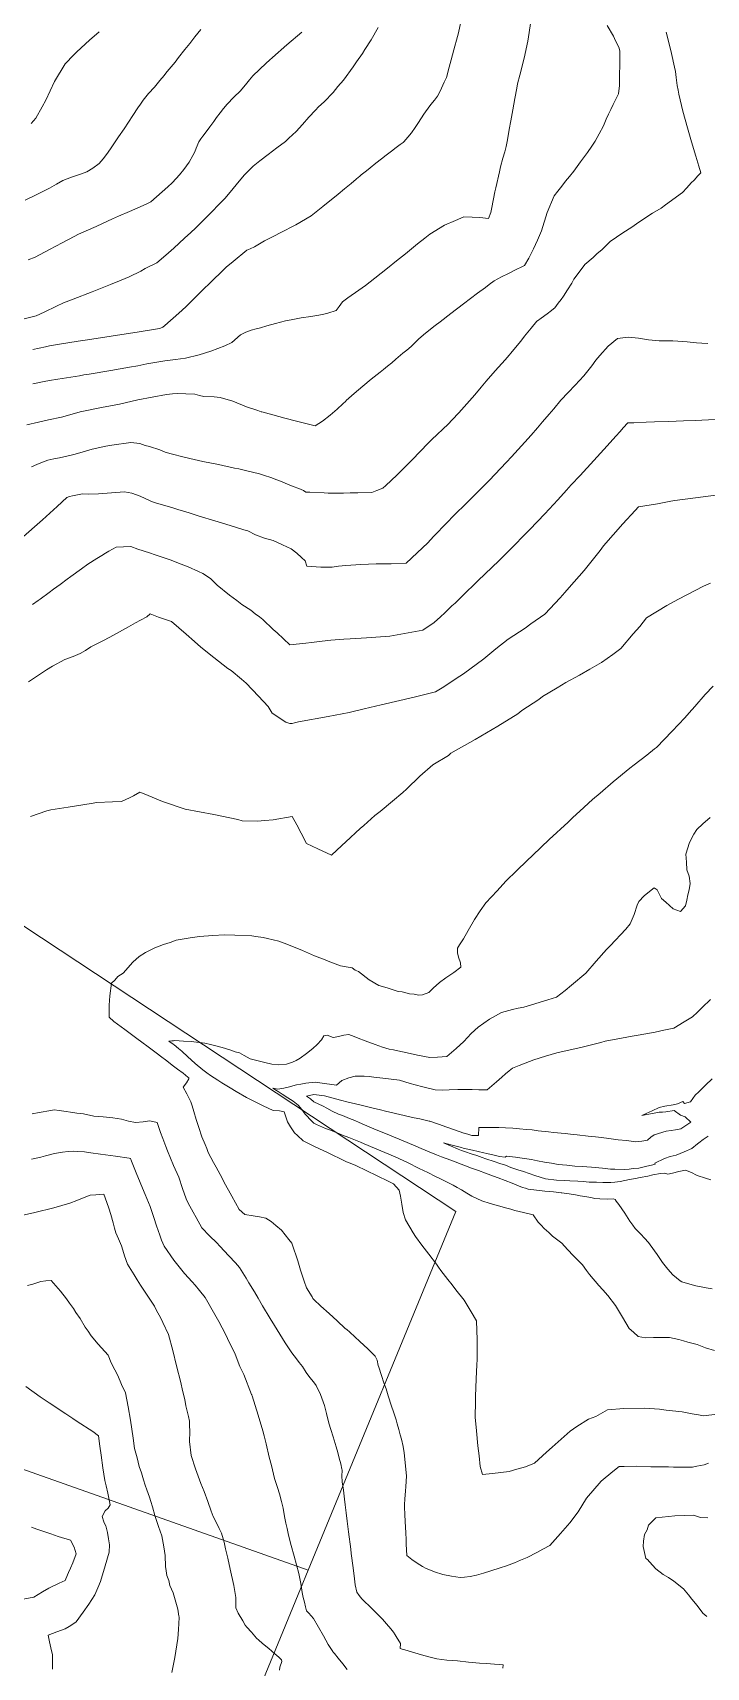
# Model space of a CAD drawing. Header units: inches. Extents: x 11351264 to 11356330, y 6702313 to 6706468.
# Drawn here: x 11354176 to 11354518, y 6703324 to 6704154 of the extents above; entities that cross this region are included whole.
import ezdxf

# ---------------------------------------------------------------- set-up
doc = ezdxf.new("R2010")
doc.units = ezdxf.units.IN
doc.header["$MEASUREMENT"] = 0
doc.layers.add('Shumate_Contours_clip1', color=7, linetype='Continuous', lineweight=0)
doc.layers.add('Shumate_Parcels_clip1', color=7, linetype='Continuous', lineweight=0)

msp = doc.modelspace()

# ---------------------------------------------------------------- linework, layer by layer
at = {"layer": 'Shumate_Contours_clip1'}
for points, elevation in [([(11354351.56, 6704156.4), (11354347.96, 6704150.21), (11354344.77, 6704145.33), (11354343.57, 6704143.19), (11354340.43, 6704138.97), (11354338.75, 6704136.47), (11354333.93, 6704129.75), (11354331.1, 6704126.44), (11354328.64, 6704123.51), (11354324.06, 6704118.75), (11354321.26, 6704116.18), (11354319.66, 6704114.48), (11354316.38, 6704110.87), (11354313.12, 6704107.25), (11354309.79, 6704103.7), (11354306.21, 6704100.27), (11354304.41, 6704098.6), (11354300.1, 6704095.31), (11354297.9, 6704093.7), (11354295.65, 6704092.03), (11354291.36, 6704088.75), (11354288.06, 6704086.12), (11354287.81, 6704085.87), (11354287.66, 6704085.73), (11354283.72, 6704081.71), (11354280.16, 6704077.43), (11354277.21, 6704073.8), (11354273.59, 6704069.66), (11354273.16, 6704069.19), (11354272.79, 6704068.79), (11354264.9, 6704060.69), (11354258.71, 6704054.65), (11354256.35, 6704052.36), (11354253.1, 6704049.42), (11354247.76, 6704044.35), (11354243.63, 6704040.86), (11354239.11, 6704036.99), (11354233.16, 6704034.13), (11354230.96, 6704032.83), (11354225.02, 6704029.85), (11354221.03, 6704028.25), (11354215.63, 6704026.01), (11354206.33, 6704022.34), (11354196.69, 6704018.56), (11354191.69, 6704016.69), (11354188.16, 6704015.02), (11354181.87, 6704012.02), (11354177.89, 6704010.12), (11354170.49, 6704008.23)], 1404), ([(11354261.44, 6704155.41), (11354258.5, 6704151.65), (11354255.84, 6704148.28), (11354253.43, 6704145.22), (11354250.22, 6704141.15), (11354248.36, 6704138.87), (11354244.43, 6704134.03), (11354243.76, 6704133.23), (11354242.85, 6704132.06), (11354240.69, 6704129.46), (11354237.87, 6704126.21), (11354234.95, 6704122.97), (11354232.24, 6704119.54), (11354230.82, 6704117.57), (11354229.53, 6704115.62), (11354226.88, 6704111.73), (11354222.48, 6704105.07), (11354219.69, 6704100.92), (11354218.04, 6704098.47), (11354215.62, 6704094.9), (11354213.55, 6704091.95), (11354211.95, 6704089.75), (11354209.91, 6704087.47), (11354206.62, 6704084.97), (11354203.61, 6704083.1), (11354200.41, 6704082.01), (11354195.85, 6704080.42), (11354191.4, 6704078.71), (11354188.15, 6704076.91), (11354184.6, 6704074.87), (11354180.17, 6704072.63), (11354177.55, 6704071.34), (11354172.22, 6704068.74)], 1408), ([(11354467.72, 6704157.38), (11354470.94, 6704152), (11354471.97, 6704149.73), (11354473.76, 6704146.37), (11354474.23, 6704144.52), (11354474.14, 6704137.58), (11354474.09, 6704132.3), (11354474.06, 6704127.02), (11354473.52, 6704122.83), (11354472.62, 6704121.05), (11354470.75, 6704117.26), (11354469.56, 6704114.82), (11354468.39, 6704112.37), (11354467.33, 6704109.9), (11354465.83, 6704106.56), (11354463.7, 6704102.52), (11354461.6, 6704098.76), (11354460.05, 6704096.11), (11354457.79, 6704093.06), (11354454.27, 6704088.22), (11354452.56, 6704085.83), (11354450.9, 6704083.53), (11354448.72, 6704080.8), (11354446.67, 6704078.35), (11354444.75, 6704075.95), (11354442.77, 6704073.4), (11354440.83, 6704071.03), (11354437.26, 6704062.6), (11354434.36, 6704053.16), (11354432.37, 6704048.56), (11354430.35, 6704044.07), (11354428.01, 6704039.39), (11354425.81, 6704035.65), (11354424.06, 6704034.82), (11354421.88, 6704033.7), (11354417.72, 6704031.65), (11354414.15, 6704029.9), (11354412.3, 6704028.93), (11354410.37, 6704027.89), (11354407.85, 6704025.92), (11354405.99, 6704024.47), (11354401.99, 6704021.56), (11354398.33, 6704018.84), (11354394.9, 6704016.24), (11354388.36, 6704011.29), (11354382.9, 6704007.08), (11354380.47, 6704005.16), (11354375.48, 6704001.25), (11354372.19, 6703998.49), (11354368.18, 6703994.52), (11354366.13, 6703992.73), (11354364.03, 6703991.11), (11354360.49, 6703988.18), (11354358.43, 6703986.32), (11354356.32, 6703984.55), (11354354.17, 6703982.83), (11354352.45, 6703981.47), (11354348.02, 6703977.92), (11354343.66, 6703974.32), (11354339.39, 6703970.66), (11354335.34, 6703967.04), (11354335.13, 6703966.83), (11354333.59, 6703965.49), (11354330.73, 6703962.79), (11354327.11, 6703959.6), (11354323.27, 6703956.59), (11354319.56, 6703954.33), (11354316.08, 6703955.1), (11354310.12, 6703956.58), (11354304.09, 6703958.21), (11354301.08, 6703959.02), (11354298.05, 6703959.86), (11354292.44, 6703961.3), (11354292.28, 6703961.33), (11354292.17, 6703961.37), (11354292.07, 6703961.4), (11354290.38, 6703961.99), (11354284.64, 6703963.9), (11354277.71, 6703966.75), (11354271.31, 6703968.59), (11354268.17, 6703968.9), (11354263.08, 6703969.18), (11354260.8, 6703969.61), (11354258.4, 6703970.31), (11354253.83, 6703970.48), (11354249.4, 6703970.6), (11354247.04, 6703970.44), (11354243.97, 6703970.2), (11354229.44, 6703967.4), (11354220.26, 6703965.33), (11354211.01, 6703963.55), (11354200.17, 6703961.4), (11354197.29, 6703960.51), (11354190.76, 6703958.66), (11354184.1, 6703957.24), (11354178.98, 6703956.1), (11354173.07, 6703954.79)], 1398), ([(11354312.8, 6704154.06), (11354305.11, 6704147.54), (11354297.9, 6704141.2), (11354296.32, 6704139.87), (11354294.64, 6704138.28), (11354287.81, 6704131.83), (11354286.22, 6704129.81), (11354284.78, 6704128.17), (11354281.69, 6704124.31), (11354278.2, 6704121.1), (11354274.77, 6704117.51), (11354273, 6704115.3), (11354271.33, 6704113.19), (11354269.51, 6704110.76), (11354268.01, 6704108.71), (11354266.02, 6704105.97), (11354264.71, 6704104.2), (11354262.52, 6704101.19), (11354261.54, 6704099.96), (11354260.42, 6704098.33), (11354259.15, 6704095.14), (11354258.43, 6704093.25), (11354257.46, 6704091.45), (11354255.54, 6704088.09), (11354252.8, 6704084.38), (11354250.62, 6704081.69), (11354248.96, 6704079.83), (11354246.86, 6704077.65), (11354244.75, 6704075.6), (11354241.88, 6704073.04), (11354236.13, 6704067.96), (11354233.64, 6704066.83), (11354227.93, 6704064.28), (11354225.18, 6704063.03), (11354219.73, 6704060.68), (11354216.68, 6704059.29), (11354211.54, 6704056.9), (11354208.28, 6704055.41), (11354199.35, 6704051.47), (11354197.25, 6704050.37), (11354191.14, 6704047.2), (11354184.59, 6704043.71), (11354177.32, 6704039.93), (11354173.85, 6704038.43)], 1406), ([(11354209.79, 6704154.24), (11354204.88, 6704149.91), (11354198.57, 6704144.12), (11354197.07, 6704142.58), (11354192.59, 6704137.95), (11354187.2, 6704128.96), (11354182.79, 6704119.48), (11354180.88, 6704116.09), (11354177.67, 6704110.35), (11354175.32, 6704107.74)], 1410), ([(11354497.64, 6704153.98), (11354499.95, 6704145.38), (11354500.47, 6704143.29), (11354502, 6704136.35), (11354502.51, 6704134.15), (11354502.82, 6704131.03), (11354503.32, 6704126.94), (11354503.77, 6704124.62), (11354504.18, 6704122.53), (11354505.49, 6704116.8), (11354506.03, 6704114.64), (11354507.02, 6704110.96), (11354508.85, 6704104.33), (11354510.59, 6704098.31), (11354512.72, 6704091.1), (11354514.28, 6704086.1), (11354514.63, 6704084.9), (11354514.91, 6704083.89), (11354515.37, 6704082.59), (11354513.77, 6704081.14), (11354511.87, 6704078.99), (11354510.47, 6704077.51), (11354508.25, 6704075.05), (11354505.99, 6704072.65), (11354497.38, 6704066.46), (11354495.1, 6704064.8), (11354490.77, 6704062.12), (11354483.8, 6704057.58), (11354480.37, 6704055.09), (11354475.67, 6704052.22), (11354469.29, 6704047.89), (11354465.2, 6704043.72), (11354462.5, 6704041.47), (11354460.64, 6704039.68), (11354456.38, 6704036.21), (11354452.5, 6704030.86), (11354450.81, 6704028.73), (11354449.82, 6704026.74), (11354447.58, 6704023.29), (11354445.57, 6704020.15), (11354444.47, 6704018.4), (11354442.94, 6704016.47), (11354441.15, 6704014.22), (11354440.51, 6704013.67), (11354439.45, 6704012.76), (11354437.35, 6704011.11), (11354434.24, 6704008.88), (11354432.36, 6704007.52), (11354432.09, 6704007.31), (11354429.15, 6704003.75), (11354427.47, 6704001.73), (11354425.79, 6703999.7), (11354423.87, 6703997.31), (11354422.09, 6703995.09), (11354418.8, 6703991.19), (11354417.94, 6703990.18), (11354415.91, 6703987.81), (11354410.93, 6703982.23), (11354406.36, 6703976.9), (11354403.75, 6703973.83), (11354400.63, 6703970.04), (11354396.59, 6703965.41), (11354392.38, 6703960.81), (11354389.04, 6703957.26), (11354386.96, 6703955.17), (11354378.7, 6703947.29), (11354376.91, 6703945.55), (11354368.7, 6703937.09), (11354366.52, 6703934.77), (11354361.03, 6703929.31), (11354355.4, 6703924), (11354353.84, 6703922.56), (11354350.8, 6703921.47), (11354348.25, 6703920.51), (11354341.15, 6703920.26), (11354337.28, 6703920.2), (11354333.95, 6703920.1), (11354328.43, 6703920.16), (11354326.1, 6703920.16), (11354324.05, 6703920.24), (11354316.82, 6703920.56), (11354314.81, 6703920.68), (11354313.54, 6703921.4), (11354311.18, 6703922.39), (11354308.43, 6703923.52), (11354305.5, 6703924.63), (11354302.69, 6703925.79), (11354300.05, 6703926.81), (11354296.95, 6703928.02), (11354293.83, 6703929.05), (11354291.2, 6703929.96), (11354284.83, 6703931.48), (11354280.82, 6703932.43), (11354278.54, 6703932.86), (11354270.43, 6703934.58), (11354262.49, 6703936.16), (11354258.12, 6703937.16), (11354253, 6703938.34), (11354246.49, 6703940.03), (11354243.38, 6703940.92), (11354240.71, 6703942.06), (11354235.41, 6703943.73), (11354233.2, 6703944.31), (11354230.49, 6703945.28), (11354225.95, 6703945.79), (11354216.33, 6703944.42), (11354213.19, 6703943.92), (11354206.33, 6703942.42), (11354200.06, 6703940.56), (11354197, 6703939.71), (11354193.51, 6703938.81), (11354189.73, 6703938.03), (11354186.84, 6703937.48), (11354183.77, 6703936.81), (11354181.04, 6703935.87), (11354178.17, 6703934.63), (11354175.52, 6703933.52)], 1396), ([(11354429.02, 6704159.39), (11354427.56, 6704149.44), (11354425.55, 6704140.84), (11354423.44, 6704132.22), (11354422.25, 6704127.83), (11354421.83, 6704125.71), (11354420.82, 6704120.32), (11354419.79, 6704114.55), (11354418.79, 6704109.11), (11354418.09, 6704104.69), (11354417.13, 6704099.4), (11354416.53, 6704096.08), (11354415.73, 6704093.29), (11354414.83, 6704090.09), (11354413.68, 6704085.62), (11354413.03, 6704083.14), (11354411.17, 6704075.01), (11354410.79, 6704072.97), (11354409.19, 6704065.04), (11354408.71, 6704062.54), (11354407.55, 6704059.52), (11354403.2, 6704059.92), (11354399.25, 6704060.15), (11354394.99, 6704060.25), (11354390.69, 6704058.46), (11354385.16, 6704056.13), (11354377.7, 6704051.48), (11354375.14, 6704049.53), (11354371.44, 6704046.62), (11354365.32, 6704041.63), (11354360.76, 6704037.95), (11354356.2, 6704034.3), (11354349.73, 6704029.16), (11354345.03, 6704025.45), (11354341.67, 6704023.13), (11354336.1, 6704019.3), (11354333.38, 6704017.26), (11354331.77, 6704014.82), (11354330.1, 6704012.8), (11354326.01, 6704011.49), (11354323.9, 6704010.9), (11354321.46, 6704010.5), (11354317.38, 6704009.77), (11354312.36, 6704009.06), (11354307.34, 6704008.13), (11354304.48, 6704007.53), (11354299.42, 6704006.18), (11354294.99, 6704004.99), (11354291.75, 6704004.04), (11354289.63, 6704003.56), (11354286.98, 6704002.8), (11354284.31, 6704001.83), (11354281.6, 6704000.4), (11354277.13, 6703996.64), (11354273.69, 6703994.91), (11354266.48, 6703992.22), (11354260.6, 6703990.34), (11354253.62, 6703988.63), (11354248.55, 6703987.97), (11354243.13, 6703987.32), (11354234.14, 6703985.66), (11354229.48, 6703984.77), (11354225.19, 6703984.02), (11354215.82, 6703982.39), (11354204.79, 6703980.55), (11354202.15, 6703980.08), (11354199.89, 6703979.71), (11354188.89, 6703977.98), (11354184.58, 6703977.2), (11354181.92, 6703976.7), (11354176.1, 6703975.66)], 1400), ([(11354393.42, 6704159.22), (11354392.26, 6704153.71), (11354391.73, 6704151.77), (11354389.93, 6704145.08), (11354388.58, 6704139.94), (11354387.59, 6704136.25), (11354386.23, 6704131.1), (11354385.09, 6704128.62), (11354383.05, 6704124.14), (11354381.59, 6704121.64), (11354380.07, 6704119.54), (11354378.22, 6704117.37), (11354375.53, 6704113.64), (11354374.75, 6704112.5), (11354371.92, 6704108.15), (11354370.3, 6704105.73), (11354368.41, 6704102.97), (11354366.6, 6704100.68), (11354364.58, 6704098.41), (11354364.18, 6704098.12), (11354362.67, 6704097.04), (11354360.7, 6704095.53), (11354358.31, 6704093.63), (11354355.65, 6704091.59), (11354353.19, 6704089.71), (11354350.27, 6704087.51), (11354347.37, 6704085.21), (11354345.53, 6704083.72), (11354342.94, 6704081.58), (11354341.98, 6704080.82), (11354341.59, 6704080.51), (11354340.28, 6704079.38), (11354337.75, 6704077.22), (11354334.45, 6704074.49), (11354331.17, 6704071.75), (11354329.41, 6704070.38), (11354327.78, 6704069.07), (11354323.46, 6704065.58), (11354319.18, 6704062.22), (11354317.56, 6704060.89), (11354309.69, 6704056.31), (11354301.69, 6704052.27), (11354298.87, 6704050.77), (11354293.74, 6704048.07), (11354288.66, 6704045.11), (11354286.56, 6704044.14), (11354284.84, 6704043.34), (11354277.88, 6704037.68), (11354274.32, 6704034.8), (11354265.14, 6704025.85), (11354263.67, 6704024.42), (11354253.81, 6704014.66), (11354250.25, 6704011.48), (11354243.22, 6704005.24), (11354242.24, 6704004.41), (11354241.84, 6704004.17), (11354240.48, 6704003.64), (11354229.18, 6704001.84), (11354221.32, 6704000.63), (11354216, 6703999.79), (11354208.26, 6703998.61), (11354202.83, 6703997.79), (11354199.15, 6703997.22), (11354189.65, 6703995.76), (11354184.73, 6703994.8), (11354182.67, 6703994.39), (11354176.1, 6703993.08)], 1402), ([(11354518.82, 6703996.09), (11354515.84, 6703996.18), (11354513.09, 6703996.37), (11354508.33, 6703996.9), (11354503.57, 6703997.27), (11354501.04, 6703997.47), (11354494.11, 6703997.35), (11354488.83, 6703997.84), (11354483.68, 6703998.72), (11354478.42, 6703999.27), (11354472.97, 6703998.63), (11354468.25, 6703994.75), (11354463.96, 6703989.94), (11354462.04, 6703987.52), (11354459.94, 6703984.77), (11354455.84, 6703979.7), (11354451.48, 6703974.97), (11354447.89, 6703971.19), (11354444.28, 6703967.23), (11354440.63, 6703962.92), (11354438.32, 6703960.24), (11354434.96, 6703956.26), (11354432.36, 6703953.24), (11354429.22, 6703949.6), (11354425.97, 6703946.01), (11354420.94, 6703940.43), (11354419.15, 6703938.5), (11354416.71, 6703935.9), (11354407.86, 6703926.53), (11354400, 6703918.77), (11354396.62, 6703915.38), (11354389.81, 6703908.65), (11354386.5, 6703905.26), (11354379.63, 6703898.05), (11354376.67, 6703894.88), (11354371.35, 6703889.79), (11354365.79, 6703884.62), (11354358.15, 6703884.25), (11354356, 6703884.24), (11354350.44, 6703884.15), (11354346.59, 6703884.09), (11354342.76, 6703883.91), (11354340.14, 6703883.74), (11354335.14, 6703883.43), (11354331.38, 6703883.02), (11354328.14, 6703882.62), (11354322.47, 6703882.54), (11354315.36, 6703882.97), (11354314.4, 6703885.78), (11354312.55, 6703887.44), (11354310.24, 6703889.72), (11354307.38, 6703891.77), (11354302.89, 6703893.93), (11354298.16, 6703896.14), (11354293.83, 6703897.32), (11354289.31, 6703898.87), (11354285.31, 6703900.96), (11354283.32, 6703901.54), (11354276.37, 6703903.65), (11354268.51, 6703906.12), (11354260.67, 6703908.46), (11354255.62, 6703910.15), (11354249.81, 6703911.81), (11354246.73, 6703912.8), (11354237.79, 6703915.33), (11354235.74, 6703916.25), (11354230.62, 6703918.56), (11354226.47, 6703920.05), (11354222.72, 6703920.74), (11354216.13, 6703920.31), (11354209.56, 6703919.74), (11354204.2, 6703919.67), (11354201.41, 6703919.69), (11354196.31, 6703918.69), (11354194.73, 6703918.38), (11354193.44, 6703917.82), (11354188.48, 6703913.28), (11354181.04, 6703906.51), (11354170.11, 6703896.84)], 1394), ([(11354529.6, 6703957.8), (11354515.81, 6703957.22), (11354512.6, 6703957.04), (11354506.46, 6703956.75), (11354499.11, 6703956.54), (11354491.85, 6703956.3), (11354487.49, 6703956.11), (11354481.25, 6703955.71), (11354478.29, 6703955.86), (11354475.9, 6703953.19), (11354474.29, 6703951.46), (11354472.14, 6703949), (11354467.77, 6703944.13), (11354460.92, 6703936.64), (11354454.09, 6703929.14), (11354449.57, 6703924.28), (11354447.17, 6703921.69), (11354442.69, 6703916.72), (11354436.17, 6703909.54), (11354428.43, 6703901.66), (11354424.68, 6703897.69), (11354421.35, 6703894.33), (11354412.93, 6703885.99), (11354402.02, 6703875.56), (11354401.03, 6703874.53), (11354400.52, 6703874.14), (11354395.67, 6703869.37), (11354390.57, 6703864.31), (11354388.94, 6703862.84), (11354385.37, 6703859.32), (11354383.09, 6703857.3), (11354379.93, 6703854.5), (11354374.15, 6703850.55), (11354357.39, 6703847.56), (11354352.61, 6703847.21), (11354345.56, 6703846.64), (11354337.25, 6703846.2), (11354334, 6703845.94), (11354327.54, 6703845.45), (11354323.05, 6703844.99), (11354317.66, 6703844.32), (11354314.83, 6703844.04), (11354306.61, 6703843.12), (11354300.18, 6703849.17), (11354298.16, 6703850.95), (11354292.88, 6703856.06), (11354291.22, 6703857.33), (11354289.07, 6703858.9), (11354286.82, 6703860.66), (11354282.34, 6703863.62), (11354279.68, 6703865.62), (11354276.06, 6703868.4), (11354269.74, 6703873.39), (11354266.41, 6703876.71), (11354262.57, 6703879.36), (11354260.34, 6703880.4), (11354255.01, 6703882.67), (11354249.33, 6703884.96), (11354246.44, 6703886.02), (11354238.3, 6703888.87), (11354235.48, 6703889.73), (11354229.45, 6703891.65), (11354225.88, 6703893), (11354218.56, 6703892.77), (11354214.84, 6703890.7), (11354213.07, 6703889.64), (11354211.22, 6703888.52), (11354208.62, 6703886.9), (11354204.15, 6703884), (11354200.9, 6703881.77), (11354195.44, 6703877.82), (11354193.58, 6703876.45), (11354189.99, 6703873.8), (11354186.75, 6703871.38), (11354184.55, 6703869.75), (11354179.93, 6703866.3), (11354178.87, 6703865.56), (11354176.02, 6703863.58)], 1392), ([(11354525.49, 6703919.48), (11354516.57, 6703918.31), (11354502.14, 6703916.33), (11354500.05, 6703916), (11354493.31, 6703914.76), (11354483.6, 6703913.08), (11354481.95, 6703911.31), (11354475.65, 6703904.59), (11354465.84, 6703893.31), (11354464.14, 6703891.04), (11354456.14, 6703880.79), (11354448.49, 6703872.22), (11354446.33, 6703869.62), (11354443.82, 6703866.99), (11354436.08, 6703858.67), (11354428.95, 6703853.8), (11354426.18, 6703851.65), (11354417.42, 6703846.03), (11354411.2, 6703841.09), (11354405.07, 6703836.01), (11354394.85, 6703828.43), (11354392.97, 6703827.16), (11354384, 6703821.3), (11354380.65, 6703819.34), (11354370.47, 6703816.76), (11354362.52, 6703814.9), (11354352.98, 6703812.76), (11354344.36, 6703810.62), (11354336.77, 6703808.83), (11354326.13, 6703806.71), (11354310.99, 6703804.02), (11354309.04, 6703803.48), (11354307.87, 6703803.12), (11354306.73, 6703803.14), (11354304.56, 6703803.9), (11354297.73, 6703808.44), (11354295.72, 6703811.9), (11354290.67, 6703817.03), (11354284.52, 6703823.64), (11354282.2, 6703825.78), (11354276.91, 6703830.03), (11354275.25, 6703831.18), (11354268.12, 6703836.67), (11354261.49, 6703842.02), (11354258.24, 6703844.74), (11354254.05, 6703848.58), (11354246.55, 6703855.04), (11354242.97, 6703856.11), (11354239.97, 6703857.18), (11354235.75, 6703858.93), (11354234.14, 6703857.41), (11354230.88, 6703855.68), (11354228.26, 6703854.28), (11354224.7, 6703852.32), (11354220.17, 6703849.66), (11354217.06, 6703848), (11354212.43, 6703845.56), (11354208.99, 6703843.82), (11354205.69, 6703842.03), (11354202.84, 6703840.3), (11354200.17, 6703838.79), (11354196.58, 6703837.25), (11354192.48, 6703835.73), (11354186.2, 6703832.26), (11354183.04, 6703830.4), (11354174.06, 6703824.39)], 1390), ([(11354520.22, 6703874.47), (11354516.6, 6703872.87), (11354503.96, 6703866.28), (11354498.12, 6703863.17), (11354487.76, 6703856.79), (11354484.34, 6703852.42), (11354480.98, 6703848.73), (11354474.64, 6703841.21), (11354470.72, 6703838.21), (11354464.91, 6703834.12), (11354459.02, 6703830.72), (11354453.65, 6703827.71), (11354446.82, 6703824.08), (11354442.44, 6703821.29), (11354434.97, 6703816.84), (11354433.09, 6703815.41), (11354424.48, 6703809.74), (11354422.38, 6703808.18), (11354412.19, 6703801.77), (11354400.75, 6703795.08), (11354388.41, 6703788.22), (11354387.25, 6703786.92), (11354379.28, 6703782.16), (11354372.71, 6703776.44), (11354365.96, 6703769.9), (11354363.95, 6703768.14), (11354358.76, 6703763.73), (11354352.59, 6703758.57), (11354349.79, 6703756.44), (11354344.19, 6703751.49), (11354342.34, 6703749.98), (11354335.03, 6703743.22), (11354333.02, 6703741.32), (11354327.8, 6703736.31), (11354320.8, 6703739.56), (11354315.15, 6703742.24), (11354312.33, 6703747.63), (11354310.24, 6703751.86), (11354307.9, 6703755.93), (11354298.28, 6703754.35), (11354294.01, 6703754.05), (11354290.18, 6703753.63), (11354282.53, 6703753.84), (11354280.22, 6703754.41), (11354268.08, 6703756.94), (11354253.5, 6703759.65), (11354241.94, 6703763.67), (11354232.73, 6703767.5), (11354230.55, 6703768.33), (11354227.25, 6703766.51), (11354225.31, 6703765.45), (11354221.27, 6703763.57), (11354216.58, 6703763.41), (11354208.74, 6703763.12), (11354205.88, 6703762.65), (11354194.08, 6703760.8), (11354185.28, 6703759.46), (11354183.37, 6703758.83), (11354174.98, 6703756.04)], 1388), ([(11354521.56, 6703822.17), (11354517.55, 6703817.89), (11354512.3, 6703811.87), (11354509.4, 6703808.56), (11354507.22, 6703806), (11354500.81, 6703799.33), (11354492.78, 6703790.98), (11354491.86, 6703790.37), (11354487.89, 6703787.16), (11354481.4, 6703782.18), (11354479.29, 6703780.47), (11354470.74, 6703773.58), (11354464.13, 6703767.83), (11354460.39, 6703764.67), (11354453.81, 6703758.69), (11354450.29, 6703755.51), (11354447.92, 6703753.21), (11354438.36, 6703744.35), (11354430.08, 6703736.33), (11354426.91, 6703733.43), (11354421.88, 6703728.56), (11354416.39, 6703723.13), (11354411.94, 6703718.26), (11354406.19, 6703712.21), (11354403.23, 6703708.05), (11354400.48, 6703703.8), (11354397.19, 6703698.08), (11354394.76, 6703693.98), (11354392.85, 6703690.89), (11354391.82, 6703689.15), (11354391.78, 6703686.86), (11354392.36, 6703684.54), (11354393.32, 6703681.71), (11354393.54, 6703679.55), (11354389.9, 6703676.79), (11354385.82, 6703674.19), (11354382.59, 6703671.7), (11354379.39, 6703668.89), (11354377.22, 6703666.76), (11354374.09, 6703665.5), (11354371.96, 6703665.4), (11354369.73, 6703665.77), (11354367.39, 6703666.09), (11354363.71, 6703666.99), (11354361.71, 6703667.21), (11354356.12, 6703668.99), (11354351.79, 6703670.29), (11354346.89, 6703673.04), (11354341.44, 6703677.42), (11354339.79, 6703678.1), (11354338.26, 6703679.19), (11354335.19, 6703679.73), (11354332.35, 6703680.24), (11354327.05, 6703682.25), (11354324.65, 6703683.21), (11354319.24, 6703685.37), (11354313.04, 6703687.96), (11354305.09, 6703691.19), (11354301.14, 6703692.73), (11354295.38, 6703694.12), (11354293.2, 6703694.55), (11354289.44, 6703695.1), (11354287.31, 6703695.38), (11354278.7, 6703695.85), (11354273.51, 6703695.96), (11354267.55, 6703695.59), (11354260.85, 6703695.09), (11354256.04, 6703694.4), (11354248.91, 6703693.32), (11354245.85, 6703691.99), (11354242.5, 6703691.09), (11354238.08, 6703689.41), (11354233.34, 6703686.98), (11354230.25, 6703684.92), (11354226.92, 6703682.01), (11354222.02, 6703676.57), (11354219.31, 6703674.89), (11354217.76, 6703673.03), (11354216.14, 6703671.39), (11354215.2, 6703664.92), (11354215.02, 6703660.33), (11354215.02, 6703654.18), (11354217.39, 6703652), (11354221, 6703649.19), (11354222.85, 6703647.92), (11354225.53, 6703645.87), (11354228.3, 6703643.85), (11354232.23, 6703640.98), (11354232.88, 6703640.51), (11354233.39, 6703640.15), (11354236.13, 6703638.07), (11354238.87, 6703636), (11354241.61, 6703633.92), (11354243.51, 6703632.46), (11354244.15, 6703631.99), (11354246.92, 6703629.89), (11354249.68, 6703627.79), (11354252.45, 6703625.7), (11354254.91, 6703623.8), (11354255.33, 6703623.42), (11354255.38, 6703622.85), (11354254.13, 6703620.84), (11354252.54, 6703618.6), (11354254.32, 6703615.26), (11354256.41, 6703611.21), (11354257.09, 6703609.15), (11354257.88, 6703606.35), (11354259.09, 6703602.25), (11354260.51, 6703598.16), (11354261.93, 6703593.48), (11354263.6, 6703589.48), (11354264.48, 6703587.44), (11354265.22, 6703585.48), (11354267.95, 6703580.44), (11354269.22, 6703578.08), (11354272.27, 6703572.48), (11354273.23, 6703570.67), (11354277.24, 6703563.29), (11354280.9, 6703556.57), (11354283.82, 6703554.04), (11354288.12, 6703553.32), (11354291.31, 6703552.87), (11354294.51, 6703552.15), (11354297.11, 6703550.49), (11354299.52, 6703548.51), (11354302.44, 6703546.09), (11354306.22, 6703541.35), (11354307.74, 6703539.4), (11354308.58, 6703536.96), (11354309.99, 6703532.62), (11354310.68, 6703530.46), (11354312.15, 6703525.85), (11354313.92, 6703520.27), (11354315.04, 6703516.73), (11354317.96, 6703512.18), (11354318.42, 6703511.47), (11354318.9, 6703510.81), (11354322.47, 6703507.55), (11354326.58, 6703503.79), (11354330.69, 6703500.03), (11354334.78, 6703496.24), (11354335.6, 6703495.62), (11354337.16, 6703494.26), (11354342.25, 6703489.62), (11354346.2, 6703485.87), (11354348.26, 6703483.82), (11354350.03, 6703482.06), (11354350.94, 6703480.05), (11354351.52, 6703477.39), (11354351.8, 6703476.5), (11354353.16, 6703472.33), (11354354.45, 6703468.52), (11354355.5, 6703465.58), (11354356.63, 6703461.97), (11354358.31, 6703456.78), (11354359.35, 6703453.81), (11354360.56, 6703449.82), (11354361.08, 6703447.84), (11354361.92, 6703444.88), (11354362.69, 6703442.2), (11354363.3, 6703439.96), (11354364.15, 6703436.26), (11354364.63, 6703433.04), (11354365.91, 6703421.46), (11354365.62, 6703415.85), (11354365.38, 6703413.71), (11354365.03, 6703409.5), (11354364.83, 6703406.85), (11354364.93, 6703405.53), (11354365.12, 6703401.76), (11354365.23, 6703398.2), (11354365.5, 6703392.41), (11354365.65, 6703389.01), (11354365.8, 6703386.65), (11354366.1, 6703380.9), (11354368.63, 6703378.99), (11354371.22, 6703377.12), (11354373.99, 6703375.4), (11354375.8, 6703374.38), (11354377.19, 6703373.9), (11354380.07, 6703372.69), (11354384.4, 6703371.36), (11354388.75, 6703370.47), (11354393.1, 6703369.77), (11354395.35, 6703370.04), (11354398.23, 6703370.36), (11354401.48, 6703370.92), (11354404.98, 6703372.06), (11354408.65, 6703373.15), (11354413.36, 6703374.67), (11354416.58, 6703375.75), (11354420.72, 6703377.24), (11354423.81, 6703378.56), (11354427.2, 6703379.95), (11354432.09, 6703382.48), (11354435.16, 6703384.11), (11354438.65, 6703386), (11354444.1, 6703392.22), (11354448.78, 6703397.56), (11354453.08, 6703403.18), (11354457.29, 6703410.09), (11354464.72, 6703418.72), (11354470.71, 6703423.58), (11354473.9, 6703426.1), (11354476.45, 6703426.17), (11354482.7, 6703426.29), (11354489.95, 6703425.98), (11354498.91, 6703425.96), (11354501.4, 6703425.84), (11354507.75, 6703425.81), (11354511.01, 6703425.83), (11354513.3, 6703426.26), (11354516.98, 6703427.03), (11354519.22, 6703427.77)], 1386), ([(11354520.04, 6703755.52), (11354516.3, 6703752.25), (11354513.28, 6703749.34), (11354511.78, 6703747.04), (11354509.56, 6703742.85), (11354507.7, 6703736.96), (11354508.09, 6703732.85), (11354508.19, 6703728.89), (11354509.33, 6703725.7), (11354509.85, 6703721.97), (11354509.42, 6703718.85), (11354508.68, 6703716.27), (11354508.24, 6703713.6), (11354507.53, 6703710.68), (11354504.97, 6703707.77), (11354501.23, 6703709.12), (11354497.56, 6703712.57), (11354495.41, 6703714.41), (11354493.15, 6703718.74), (11354491.66, 6703719.88), (11354488.47, 6703717.28), (11354486.56, 6703715.74), (11354483.78, 6703712.91), (11354483.01, 6703710.97), (11354481.42, 6703706.22), (11354479.45, 6703701.46), (11354477.17, 6703698.79), (11354469.28, 6703690.42), (11354467.5, 6703688.56), (11354462.1, 6703682.64), (11354456.93, 6703676.54), (11354449.63, 6703670.41), (11354446.38, 6703667.64), (11354442.03, 6703664.24), (11354437.57, 6703662.91), (11354429.32, 6703660.41), (11354425.44, 6703659.27), (11354422.5, 6703658.69), (11354419.72, 6703658.02), (11354414.19, 6703656.48), (11354408.08, 6703653.15), (11354402.33, 6703649.15), (11354398.68, 6703645.93), (11354395.06, 6703641.77), (11354391.18, 6703638.21), (11354386.31, 6703634.14), (11354381.61, 6703633.79), (11354377.71, 6703633.76), (11354371.49, 6703634.9), (11354366.27, 6703636.08), (11354363.92, 6703636.57), (11354361.45, 6703637.09), (11354359.23, 6703637.51), (11354357.12, 6703637.91), (11354353.72, 6703639.03), (11354350, 6703640.29), (11354344.98, 6703642.2), (11354341.4, 6703643.54), (11354339.26, 6703644.36), (11354336.64, 6703645.34), (11354334.1, 6703644.96), (11354332.01, 6703644.47), (11354331.5, 6703644.37), (11354328.68, 6703643.78), (11354325.64, 6703644.97), (11354323.93, 6703644.64), (11354322.81, 6703642.66), (11354320.51, 6703640.38), (11354318.29, 6703638.27), (11354315.06, 6703635.81), (11354311.89, 6703633.4), (11354309.87, 6703632.23), (11354308.08, 6703631.26), (11354304.94, 6703630.25), (11354301.07, 6703630.01), (11354297.44, 6703630.34), (11354293.92, 6703631.16), (11354290.6, 6703632.06), (11354286.45, 6703633.02), (11354283.48, 6703634.67), (11354281.16, 6703636), (11354278.83, 6703636.65), (11354276.15, 6703637.57), (11354272.35, 6703638.76), (11354269.14, 6703639.54), (11354266.3, 6703640.23), (11354263.45, 6703640.93), (11354259.32, 6703641.5), (11354256.55, 6703641.75), (11354252.74, 6703641.98), (11354248.31, 6703642.31), (11354247.58, 6703642.15), (11354246.68, 6703642.2), (11354245.19, 6703642.06), (11354247.41, 6703640.51), (11354247.9, 6703640.17), (11354250.08, 6703638.25), (11354251.81, 6703636.86), (11354254.92, 6703634.06), (11354256.55, 6703632.55), (11354258.62, 6703630.64), (11354262.44, 6703627.4), (11354264.45, 6703625.89), (11354266.36, 6703624.53), (11354270.08, 6703622.16), (11354272.18, 6703620.86), (11354276.3, 6703618.38), (11354279.44, 6703616.5), (11354284.66, 6703613.36), (11354289.14, 6703611.13), (11354293.17, 6703609.19), (11354298.12, 6703606.73), (11354301.37, 6703606.63), (11354303.81, 6703606.1), (11354304.52, 6703604.18), (11354305.4, 6703601.13), (11354307.06, 6703598.48), (11354309.08, 6703595.47), (11354310.63, 6703594.05), (11354313.39, 6703591.47), (11354319.56, 6703588.41), (11354325.77, 6703585.41), (11354328.43, 6703584.15), (11354332, 6703582.46), (11354335.49, 6703580.81), (11354338.09, 6703579.77), (11354340.09, 6703578.89), (11354345.8, 6703576.13), (11354350.59, 6703573.81), (11354356.93, 6703570.73), (11354359.24, 6703569.6), (11354362.14, 6703566.46), (11354362.85, 6703563.33), (11354363.53, 6703559.23), (11354364.2, 6703555.12), (11354365.38, 6703551.25), (11354369.19, 6703544.68), (11354370.53, 6703542.78), (11354373.69, 6703538.43), (11354377.23, 6703533.86), (11354381.04, 6703528.9), (11354382.47, 6703526.82), (11354382.9, 6703526.15), (11354383.36, 6703525.6), (11354386.82, 6703521.05), (11354389.03, 6703518.26), (11354390.99, 6703515.84), (11354395.14, 6703510.6), (11354398.64, 6703504.66), (11354401.42, 6703499.99), (11354401.7, 6703490.48), (11354401.69, 6703485.68), (11354401.69, 6703480.47), (11354401.63, 6703477.66), (11354401.26, 6703470.69), (11354400.96, 6703461.67), (11354400.99, 6703459.14), (11354400.8, 6703451.26), (11354401.42, 6703444.31), (11354402.02, 6703436.61), (11354402.71, 6703431.5), (11354403.37, 6703426.06), (11354404.46, 6703422.04), (11354409.57, 6703422.51), (11354418.06, 6703423.65), (11354421.92, 6703424.71), (11354426.37, 6703425.94), (11354430.9, 6703427.78), (11354437.04, 6703433.38), (11354439.89, 6703435.98), (11354444.49, 6703440.02), (11354448.91, 6703444.02), (11354452.31, 6703446.42), (11354458.31, 6703450.12), (11354462.09, 6703451.45), (11354468.01, 6703454.89), (11354476.17, 6703455.53), (11354486.49, 6703455.79), (11354494.26, 6703455.17), (11354497.65, 6703454.81), (11354505.91, 6703453.8), (11354510.89, 6703452.95), (11354514.05, 6703452.31), (11354516.65, 6703451.78), (11354523.56, 6703452.68)], 1384), ([(11354520.18, 6703663.08), (11354516.06, 6703659.09), (11354513.65, 6703656.75), (11354511.1, 6703654.28), (11354506.93, 6703651.75), (11354501.67, 6703648.65), (11354496.46, 6703647.51), (11354492.12, 6703646.56), (11354483.5, 6703644.98), (11354480.41, 6703644.47), (11354475.1, 6703643.51), (11354466.72, 6703641.93), (11354464.62, 6703641.36), (11354454.43, 6703638.82), (11354450.42, 6703637.91), (11354442.13, 6703636.08), (11354436.4, 6703634.4), (11354430.53, 6703632.59), (11354423.15, 6703629.56), (11354419.7, 6703628.26), (11354418.06, 6703627), (11354416.07, 6703625.41), (11354414.23, 6703623.71), (11354411.55, 6703621.29), (11354406.79, 6703617.22), (11354402.56, 6703617.29), (11354399.19, 6703617.41), (11354395.82, 6703617.54), (11354392.01, 6703617.38), (11354387.56, 6703617.27), (11354384.32, 6703617.12), (11354380.38, 6703617.32), (11354374.1, 6703618.81), (11354370.23, 6703619.91), (11354367.79, 6703620.52), (11354362.36, 6703622.13), (11354358.07, 6703622.69), (11354355.43, 6703623.03), (11354349.37, 6703623.67), (11354346.95, 6703624.07), (11354344.46, 6703624.19), (11354339.9, 6703624.3), (11354336.66, 6703623.35), (11354333, 6703621.97), (11354330.27, 6703619.68), (11354327.95, 6703620.02), (11354324.26, 6703620.56), (11354319.47, 6703621.1), (11354314.79, 6703620.64), (11354312.19, 6703620.16), (11354310.08, 6703619.76), (11354305.78, 6703618.73), (11354303.6, 6703618.17), (11354300.58, 6703617.63), (11354298.09, 6703618.14), (11354299.93, 6703616.91), (11354300.46, 6703616.63), (11354300.76, 6703616.53), (11354302.79, 6703615.01), (11354305.59, 6703613.25), (11354308.43, 6703611.5), (11354310.93, 6703609.58), (11354312.78, 6703607.31), (11354314.52, 6703604.99), (11354317.84, 6703601.45), (11354318.28, 6703600.94), (11354318.64, 6703600.63), (11354318.9, 6703600.43), (11354320.25, 6703599.64), (11354324.77, 6703597.75), (11354326.82, 6703596.99), (11354330.67, 6703595.4), (11354333.37, 6703594.35), (11354336.57, 6703593.05), (11354339.94, 6703591.7), (11354342.46, 6703590.68), (11354344.48, 6703589.85), (11354349.7, 6703587.68), (11354354.92, 6703585.5), (11354360.11, 6703583.31), (11354366.4, 6703580.36), (11354372.27, 6703577.35), (11354376.72, 6703575.26), (11354380.59, 6703573.33), (11354383.17, 6703572.1), (11354389.56, 6703568.91), (11354391.58, 6703567.77), (11354393.75, 6703566.54), (11354396.59, 6703564.8), (11354399.06, 6703563.25), (11354404.18, 6703560.91), (11354408.37, 6703559.63), (11354412.59, 6703558.4), (11354416.85, 6703557.21), (11354418.87, 6703556.71), (11354420.81, 6703556.06), (11354425.31, 6703554.99), (11354430.13, 6703553.89), (11354432.69, 6703550.16), (11354434.22, 6703548.65), (11354435.84, 6703546.85), (11354438.14, 6703544.92), (11354439.93, 6703543.05), (11354444.79, 6703539.47), (11354447.55, 6703536.34), (11354450.67, 6703533.09), (11354455.17, 6703528.54), (11354457.21, 6703525.6), (11354458.78, 6703523.53), (11354463.52, 6703517.94), (11354465.52, 6703515.79), (11354468.17, 6703512.95), (11354472.06, 6703507.91), (11354475.61, 6703501.97), (11354479.01, 6703496.12), (11354481.12, 6703494.3), (11354483.45, 6703492.17), (11354487.16, 6703491.49), (11354491.29, 6703491.54), (11354495.35, 6703491.66), (11354499.25, 6703491.57), (11354499.38, 6703491.56), (11354501.74, 6703491.16), (11354504.1, 6703490.58), (11354506.44, 6703489.9), (11354508.78, 6703489.27), (11354513.43, 6703488.1), (11354517.73, 6703486.36), (11354522.24, 6703485.06)], 1382), ([(11354521.03, 6703622.87), (11354517.61, 6703619.64), (11354514.34, 6703616.23), (11354512.42, 6703614.66), (11354510.07, 6703611.23), (11354507, 6703610.31), (11354506.26, 6703611.32), (11354503.43, 6703610.25), (11354501.34, 6703609.67), (11354497.04, 6703609.03), (11354494.11, 6703608.27), (11354490.67, 6703606.72), (11354487.49, 6703605.24), (11354485.34, 6703604.24), (11354487.85, 6703604.75), (11354490.82, 6703605.33), (11354494.17, 6703605.93), (11354495.79, 6703605.99), (11354497.62, 6703606.12), (11354501.81, 6703606.73), (11354505, 6703604.52), (11354507.37, 6703603.55), (11354510.21, 6703600.94), (11354508.15, 6703599.51), (11354505.22, 6703597.56), (11354502.38, 6703597.06), (11354500.26, 6703596.73), (11354497.71, 6703596.28), (11354491.67, 6703594.38), (11354489.94, 6703593.22), (11354488.2, 6703591.81), (11354485.33, 6703591.18), (11354482.33, 6703590.98), (11354479.9, 6703591.27), (11354477.66, 6703591.54), (11354473.3, 6703592), (11354468.68, 6703592.61), (11354464.91, 6703593.06), (11354461.81, 6703593.41), (11354458.17, 6703593.82), (11354452.59, 6703594.46), (11354449.16, 6703594.82), (11354446.37, 6703595.12), (11354440.56, 6703595.72), (11354437.95, 6703595.99), (11354432.8, 6703596.54), (11354429.65, 6703596.91), (11354426.85, 6703597.22), (11354423.27, 6703597.55), (11354419.93, 6703597.85), (11354416.22, 6703598), (11354412.77, 6703598.11), (11354408.27, 6703598.13), (11354405.32, 6703598.16), (11354402.56, 6703598.21), (11354402.4, 6703594.16), (11354399.1, 6703594.16), (11354397.09, 6703594.72), (11354395.13, 6703595.34), (11354395.01, 6703595.34), (11354392.62, 6703596.15), (11354386.33, 6703598.35), (11354382.13, 6703599.82), (11354377.81, 6703601.33), (11354377.4, 6703601.44), (11354372.74, 6703602.51), (11354369.85, 6703603.16), (11354367.65, 6703603.66), (11354362.56, 6703604.81), (11354357.46, 6703605.97), (11354355.21, 6703606.51), (11354352.67, 6703607.11), (11354348.97, 6703608), (11354344.9, 6703608.97), (11354342.82, 6703609.47), (11354337.83, 6703610.68), (11354335.58, 6703611.25), (11354333.1, 6703611.86), (11354329.8, 6703612.73), (11354324.33, 6703614.25), (11354318.85, 6703614.86), (11354315.19, 6703614.13), (11354317.17, 6703612.67), (11354318.79, 6703611.28), (11354323.51, 6703608.95), (11354325.37, 6703608.02), (11354328.22, 6703606.53), (11354331.45, 6703604.93), (11354333.39, 6703604.22), (11354337, 6703602.77), (11354339.65, 6703601.71), (11354341.84, 6703600.74), (11354344.54, 6703599.58), (11354350.44, 6703597.02), (11354356.02, 6703594.76), (11354358.47, 6703593.77), (11354362.12, 6703592.3), (11354366.18, 6703590.57), (11354370.66, 6703588.68), (11354373.39, 6703587.51), (11354377.36, 6703585.82), (11354381.04, 6703584.39), (11354383.69, 6703583.35), (11354388.45, 6703581.52), (11354395.85, 6703578.71), (11354398.9, 6703577.62), (11354402.42, 6703576.31), (11354405.94, 6703574.99), (11354410.06, 6703573.43), (11354412.37, 6703572.59), (11354415.92, 6703571.22), (11354419.46, 6703569.85), (11354424.75, 6703567.8), (11354426.22, 6703567.35), (11354427.6, 6703566.93), (11354431.87, 6703566.42), (11354436.18, 6703565.93), (11354440.5, 6703565.45), (11354444.45, 6703565), (11354444.78, 6703564.98), (11354448.39, 6703564.56), (11354451.61, 6703563.99), (11354454, 6703563.58), (11354457.4, 6703562.99), (11354459.46, 6703562.62), (11354461.5, 6703562.23), (11354464.07, 6703562.04), (11354467.99, 6703561.86), (11354470.91, 6703561.93), (11354471.87, 6703561.57), (11354472.35, 6703560.86), (11354473.7, 6703559.15), (11354476.66, 6703554.73), (11354479.2, 6703550.61), (11354480.77, 6703548.58), (11354481.96, 6703546.92), (11354484.91, 6703543.97), (11354486.71, 6703542.04), (11354488.78, 6703539.8), (11354491.75, 6703535.67), (11354493.14, 6703533.65), (11354495.8, 6703529.63), (11354498.53, 6703526.2), (11354501.09, 6703523.46), (11354504.84, 6703520.3), (11354505.71, 6703519.94), (11354507.3, 6703519.36), (11354512.79, 6703517.82), (11354515.53, 6703517.27), (11354518.09, 6703516.83), (11354521.09, 6703516.38)], 1380), ([(11354175.88, 6703605.18), (11354179.44, 6703605.82), (11354185.32, 6703606.87), (11354186.97, 6703607.09), (11354189.55, 6703606.84), (11354193.06, 6703606.22), (11354195.23, 6703606), (11354198.48, 6703605.41), (11354201.86, 6703605.06), (11354207.13, 6703603.96), (11354211.83, 6703603.51), (11354216.77, 6703603.02), (11354221.28, 6703602.37), (11354224.75, 6703601.36), (11354228.25, 6703600.64), (11354232.14, 6703601.05), (11354235.52, 6703601.57), (11354239.23, 6703600.67), (11354240.97, 6703595.65), (11354242.12, 6703592.55), (11354243.64, 6703588.61), (11354244.55, 6703586.26), (11354247.65, 6703578.93), (11354250.3, 6703572.89), (11354252.2, 6703567.24), (11354254.09, 6703562), (11354255.01, 6703559.85), (11354257.53, 6703555.22), (11354259.06, 6703552.55), (11354261.94, 6703547.31), (11354265.89, 6703543.17), (11354269.62, 6703539.62), (11354271.1, 6703537.97), (11354275.71, 6703533.07), (11354279.02, 6703529.42), (11354281.1, 6703527.13), (11354284.5, 6703521.72), (11354285.92, 6703519.37), (11354288.76, 6703514.71), (11354290.59, 6703511.5), (11354292.85, 6703507.68), (11354296.65, 6703501.21), (11354298.92, 6703497.71), (11354304.21, 6703488.97), (11354307.71, 6703483.79), (11354310.11, 6703480.74), (11354311.43, 6703478.95), (11354313.09, 6703476.85), (11354314.99, 6703473.86), (11354316.84, 6703471.29), (11354318.6, 6703469.05), (11354320.04, 6703467.31), (11354322.25, 6703462.64), (11354324.26, 6703457.07), (11354325.24, 6703453.09), (11354326.47, 6703448.1), (11354327.47, 6703444.88), (11354328.6, 6703441.25), (11354330.2, 6703436.05), (11354331.01, 6703433.24), (11354331.77, 6703430.37), (11354332.51, 6703427.43), (11354333.11, 6703424.78), (11354333.2, 6703424.39), (11354333.23, 6703424.29), (11354333.24, 6703424.16), (11354332.99, 6703421.36), (11354333.21, 6703418.4), (11354333.84, 6703414.18), (11354334.33, 6703409.59), (11354334.67, 6703406.64), (11354335.26, 6703402.64), (11354335.83, 6703398.33), (11354336.44, 6703393.05), (11354337.55, 6703384.15), (11354337.78, 6703382.06), (11354338.77, 6703374.67), (11354339.46, 6703369.1), (11354339.81, 6703366.04), (11354340.64, 6703362.38), (11354341.9, 6703360.65), (11354343.15, 6703359.01), (11354344.73, 6703357.46), (11354346.9, 6703355.45), (11354350.59, 6703351.77), (11354353.64, 6703348.61), (11354355.75, 6703346.22), (11354357.95, 6703343.84), (11354359.22, 6703342.05), (11354360.09, 6703340.66), (11354360.66, 6703339.92), (11354362.82, 6703336.38), (11354362.73, 6703333.79), (11354364.17, 6703333.35), (11354365.02, 6703333.07), (11354368.39, 6703332.03), (11354373.55, 6703330.56), (11354377.2, 6703329.56), (11354381.34, 6703328.56), (11354386.43, 6703327.91), (11354391.85, 6703327.51), (11354397.39, 6703326.86), (11354402.89, 6703326.36), (11354406.46, 6703326.1), (11354410.59, 6703325.77), (11354412.95, 6703325.67), (11354414.93, 6703325.56), (11354414.86, 6703323.84)], 1388), ([(11354519.08, 6703593.8), (11354516.54, 6703592.09), (11354514.26, 6703590.38), (11354513.62, 6703589.86), (11354510.73, 6703587.5), (11354506.79, 6703585.76), (11354502.75, 6703584.19), (11354499.83, 6703583.51), (11354496.95, 6703582.37), (11354491.99, 6703580.05), (11354492.15, 6703579.49), (11354490.21, 6703579.04), (11354487.96, 6703578.52), (11354483.91, 6703577.58), (11354481.03, 6703577.33), (11354478.96, 6703577.08), (11354476.32, 6703576.85), (11354471.58, 6703577.01), (11354469.44, 6703577.11), (11354465.4, 6703577.51), (11354459.73, 6703578.05), (11354455.07, 6703578.38), (11354451.34, 6703578.59), (11354447.25, 6703578.98), (11354442.83, 6703579.45), (11354439.49, 6703580.03), (11354435.92, 6703580.64), (11354432.33, 6703581.31), (11354429.37, 6703581.86), (11354424.63, 6703582.65), (11354421.25, 6703583.19), (11354416.62, 6703583.61), (11354415.91, 6703583.06), (11354413.16, 6703583.53), (11354410.34, 6703584.13), (11354406.67, 6703584.98), (11354405.16, 6703585.39), (11354402.24, 6703586.06), (11354399.33, 6703586.72), (11354394.69, 6703587.75), (11354393.81, 6703587.99), (11354389.06, 6703589.25), (11354384.68, 6703590.39), (11354388.25, 6703588.82), (11354392.13, 6703587.11), (11354393.89, 6703586.43), (11354395.92, 6703585.77), (11354398.73, 6703584.84), (11354401.53, 6703583.92), (11354404.33, 6703582.99), (11354406.2, 6703582.32), (11354410.4, 6703580.92), (11354413.24, 6703579.95), (11354416.08, 6703578.98), (11354418.91, 6703577.94), (11354422.4, 6703576.76), (11354425.29, 6703575.78), (11354428.19, 6703574.82), (11354431.09, 6703573.87), (11354433.72, 6703573), (11354436.45, 6703572.09), (11354441.96, 6703571.39), (11354445.85, 6703571.26), (11354448.83, 6703571.16), (11354452.84, 6703570.99), (11354455.65, 6703570.78), (11354458.57, 6703570.52), (11354462.42, 6703570.41), (11354465.6, 6703570.32), (11354469.66, 6703570.23), (11354471.73, 6703570.47), (11354474.38, 6703570.83), (11354479.1, 6703571.79), (11354482.07, 6703572.36), (11354484.53, 6703572.78), (11354488.38, 6703573.48), (11354490.88, 6703574.12), (11354494.78, 6703574.76), (11354497.1, 6703574.94), (11354498.58, 6703574.43), (11354500.92, 6703574.96), (11354504.12, 6703575.86), (11354507.6, 6703576.54), (11354510.56, 6703575.27), (11354513.14, 6703574.02), (11354513.5, 6703573.89), (11354517.76, 6703572.49), (11354520.37, 6703571.63)], 1378), ([(11354175.56, 6703582.03), (11354176.39, 6703582.24), (11354180.25, 6703583.17), (11354182.59, 6703583.82), (11354187.26, 6703584.91), (11354191.17, 6703585.68), (11354194.1, 6703585.93), (11354196.92, 6703586.13), (11354198.8, 6703586), (11354202.36, 6703585.75), (11354205.71, 6703585.38), (11354210.58, 6703584.71), (11354218.16, 6703583.55), (11354225.12, 6703582.57), (11354225.73, 6703582.53), (11354226.33, 6703581.02), (11354228.61, 6703575.25), (11354230.64, 6703570.22), (11354231.84, 6703567.47), (11354233.2, 6703564.11), (11354235.8, 6703558.02), (11354237.61, 6703552.49), (11354238.93, 6703548.35), (11354240.6, 6703543.56), (11354241.48, 6703541.02), (11354242.92, 6703538.01), (11354247.8, 6703530.8), (11354253.25, 6703524.12), (11354257.15, 6703519.86), (11354258.58, 6703518.13), (11354260.81, 6703515.39), (11354263.67, 6703511.93), (11354268.65, 6703503.34), (11354270.66, 6703499.68), (11354274.04, 6703493.25), (11354274.98, 6703491.12), (11354278.89, 6703483.07), (11354281.32, 6703476.93), (11354283.31, 6703472.8), (11354287.25, 6703462.75), (11354287.32, 6703462.53), (11354287.35, 6703462.44), (11354287.36, 6703462.36), (11354287.47, 6703462.05), (11354290.64, 6703452.23), (11354292.96, 6703444.26), (11354293.59, 6703441.74), (11354294.56, 6703437.67), (11354296.2, 6703430.86), (11354297.27, 6703426.61), (11354298.88, 6703420.06), (11354300.37, 6703415.49), (11354301.39, 6703412.22), (11354302.35, 6703408.46), (11354303.19, 6703405.03), (11354304.01, 6703400.78), (11354304.66, 6703397.37), (11354305.24, 6703394.7), (11354306.01, 6703391.21), (11354307.31, 6703385.97), (11354308.79, 6703380.63), (11354310.1, 6703376.19), (11354311.27, 6703371.78), (11354312.18, 6703366.72), (11354312.95, 6703362.21), (11354313.48, 6703359.67), (11354314.04, 6703357.29), (11354314.64, 6703354.89), (11354315.18, 6703352.85), (11354315.25, 6703352.73), (11354316.32, 6703351.66), (11354318.71, 6703348.96), (11354321.25, 6703344.68), (11354323.69, 6703340.23), (11354324.9, 6703338.05), (11354326.19, 6703335.88), (11354328.57, 6703332.2), (11354328.74, 6703331.94), (11354329, 6703331.61), (11354329.28, 6703331.27), (11354331.2, 6703328.9), (11354333.52, 6703326.04), (11354335.81, 6703323.13)], 1390), ([(11354170.5, 6703553.47), (11354177.13, 6703555.05), (11354186.77, 6703557.49), (11354194.9, 6703559.79), (11354198.47, 6703561.05), (11354201.43, 6703562.26), (11354205.31, 6703563.76), (11354208.13, 6703564.04), (11354210.14, 6703564.18), (11354212.23, 6703564.39), (11354213.79, 6703560.11), (11354214.85, 6703557.29), (11354215.8, 6703553.95), (11354216.91, 6703549.8), (11354217.6, 6703547.12), (11354218.26, 6703544.74), (11354219.68, 6703541.67), (11354221.23, 6703538.15), (11354221.93, 6703535.88), (11354222.78, 6703533.02), (11354224.26, 6703528.89), (11354227.67, 6703523.43), (11354229.11, 6703520.9), (11354230.83, 6703518.22), (11354234.25, 6703513.04), (11354237.98, 6703507.46), (11354238.85, 6703505.6), (11354241.12, 6703501.36), (11354242.25, 6703499.16), (11354244.99, 6703493.08), (11354247.32, 6703484.96), (11354249.04, 6703477.21), (11354251.24, 6703468.78), (11354252.15, 6703464.71), (11354253.28, 6703460.13), (11354253.93, 6703456.98), (11354255.18, 6703451.51), (11354255.67, 6703449.22), (11354255.78, 6703447.16), (11354255.97, 6703443.88), (11354255.69, 6703438.88), (11354256.64, 6703431.64), (11354258.8, 6703424.99), (11354260.17, 6703421.15), (11354261.5, 6703417.43), (11354263.14, 6703413.41), (11354265.03, 6703408.45), (11354266.77, 6703403.45), (11354267.68, 6703400.8), (11354269.82, 6703396.9), (11354270.86, 6703394.6), (11354272.05, 6703392.35), (11354273.24, 6703387.69), (11354274.07, 6703384.35), (11354275.17, 6703379.54), (11354276.3, 6703374.08), (11354278.16, 6703365.7), (11354278.7, 6703362.72), (11354279.17, 6703359.72), (11354279.22, 6703357.05), (11354279.26, 6703354.37), (11354280.49, 6703351.67), (11354282.76, 6703347.9), (11354283.9, 6703345.67), (11354284.84, 6703344.56), (11354287.14, 6703341.99), (11354289.77, 6703339.05), (11354290.9, 6703338.08), (11354292.68, 6703336.54), (11354294.53, 6703334.93), (11354295.93, 6703333.82), (11354299.07, 6703331.12), (11354301.05, 6703329.36), (11354302.48, 6703327.95), (11354302.68, 6703327.14), (11354301.54, 6703324.32), (11354301.44, 6703322.7)], 1392), ([(11354173.42, 6703517.96), (11354176.11, 6703518.61), (11354178.25, 6703519.39), (11354180.23, 6703520.04), (11354182.73, 6703520.33), (11354185.44, 6703520.52), (11354190.22, 6703515.05), (11354193.2, 6703511.15), (11354194.75, 6703508.97), (11354196.8, 6703506.25), (11354198, 6703504.26), (11354200.2, 6703501.17), (11354202.73, 6703496.85), (11354204.22, 6703494.8), (11354205.85, 6703492.52), (11354209.28, 6703488.18), (11354214.44, 6703482.56), (11354215.93, 6703478.82), (11354217.86, 6703475.14), (11354219.34, 6703472.3), (11354221.26, 6703467.81), (11354223.29, 6703463.46), (11354224.61, 6703456.45), (11354225.7, 6703449.71), (11354227.1, 6703440.46), (11354227.87, 6703435.35), (11354229.07, 6703430.56), (11354230.18, 6703426.13), (11354231.31, 6703422.87), (11354232.42, 6703419.35), (11354233.29, 6703416.71), (11354234.12, 6703414.25), (11354235.33, 6703410.61), (11354236.07, 6703408.42), (11354236.96, 6703405.71), (11354238.11, 6703401.33), (11354239.26, 6703397.76), (11354240.01, 6703395.71), (11354241.75, 6703390.92), (11354242.7, 6703385.35), (11354243.38, 6703381.05), (11354243.61, 6703375.36), (11354243.88, 6703373.26), (11354244.26, 6703370.87), (11354245.18, 6703368.26), (11354245.79, 6703365.68), (11354247.35, 6703361.97), (11354249.87, 6703353.79), (11354250.37, 6703350.2), (11354250.5, 6703349.89), (11354250.47, 6703349.49), (11354250.16, 6703343.41), (11354249.8, 6703338.83), (11354248.27, 6703329.24), (11354246.8, 6703321.67)], 1394), ([(11354172.68, 6703466.69), (11354179.93, 6703461.57), (11354184.46, 6703458.4), (11354192.87, 6703452.85), (11354196.44, 6703450.49), (11354198.77, 6703449.04), (11354206.61, 6703443.89), (11354209.49, 6703441.71), (11354210.22, 6703436.41), (11354210.86, 6703431.84), (11354211.79, 6703425.4), (11354212.74, 6703418.98), (11354213.37, 6703416.29), (11354214.25, 6703412.59), (11354215.45, 6703406.74), (11354214.46, 6703404.96), (11354212.87, 6703403.56), (11354211.3, 6703400.82), (11354212.16, 6703398.13), (11354213.18, 6703395.78), (11354213.37, 6703395.47), (11354213.37, 6703395.41), (11354213.38, 6703395.32), (11354214.16, 6703392.67), (11354214.64, 6703389.47), (11354215.03, 6703386.43), (11354214.87, 6703382.72), (11354212.99, 6703375.76), (11354210.57, 6703367.84), (11354209.25, 6703364.62), (11354207.69, 6703361.06), (11354204.53, 6703356.22), (11354201.67, 6703352.14), (11354198.19, 6703347.31), (11354196.42, 6703346.07), (11354194.63, 6703344.93), (11354192.65, 6703343.71), (11354188.44, 6703342.25), (11354184.02, 6703340.56), (11354184.61, 6703337.18), (11354185.37, 6703334.12), (11354186.18, 6703330.53), (11354186.12, 6703326.55), (11354186.14, 6703323.33)], 1396), ([(11354518.39, 6703349.96), (11354516.35, 6703351.71), (11354513.5, 6703355.62), (11354510.8, 6703358.82), (11354509.04, 6703360.98), (11354506.46, 6703364.07), (11354501.53, 6703367.91), (11354498.87, 6703369.86), (11354496.15, 6703371.33), (11354492.54, 6703374.2), (11354489.2, 6703377.74), (11354488.3, 6703378.9), (11354487.46, 6703379.46), (11354486.08, 6703385.53), (11354486.17, 6703388.19), (11354486.7, 6703391.55), (11354488.1, 6703393.99), (11354488.78, 6703396.45), (11354492.43, 6703400.14), (11354502.14, 6703401.14), (11354511.53, 6703401.4), (11354515.07, 6703400.3), (11354518.81, 6703400.15)], 1388), ([(11354175.54, 6703395.36), (11354178.25, 6703394.42), (11354183.34, 6703392.64), (11354185.3, 6703391.97), (11354189.12, 6703390.67), (11354195.27, 6703388.81), (11354197.1, 6703385.25), (11354198.25, 6703381.86), (11354196.49, 6703377.27), (11354195.34, 6703374.58), (11354194.34, 6703372.33), (11354193.79, 6703371.19), (11354192.58, 6703368.27), (11354189.52, 6703366.86), (11354184.34, 6703364.37), (11354181.11, 6703362.55), (11354176.68, 6703359.78), (11354171.28, 6703358.79)], 1398)]:
    msp.add_lwpolyline(points, dxfattribs=dict(at, elevation=elevation))
at = {"layer": 'Shumate_Parcels_clip1'}
for points in [[(11354316, 6703373.5), (11354145, 6703434), (11353732, 6703364), (11353703, 6703376.5), (11353687, 6703379.5), (11353934, 6703545), (11353923, 6703614), (11353945, 6703624.5), (11354144, 6703718.5), (11354391, 6703555.5)], [(11354316, 6703373.5), (11354312, 6703364), (11354246, 6703203.5), (11354143.19, 6703239.72), (11354001, 6703280.5), (11353750, 6703342), (11353739, 6703355.5), (11353732, 6703364), (11354145, 6703434)]]:
    msp.add_lwpolyline(points, close=True, dxfattribs=at)

doc.saveas('drawing.dxf')
